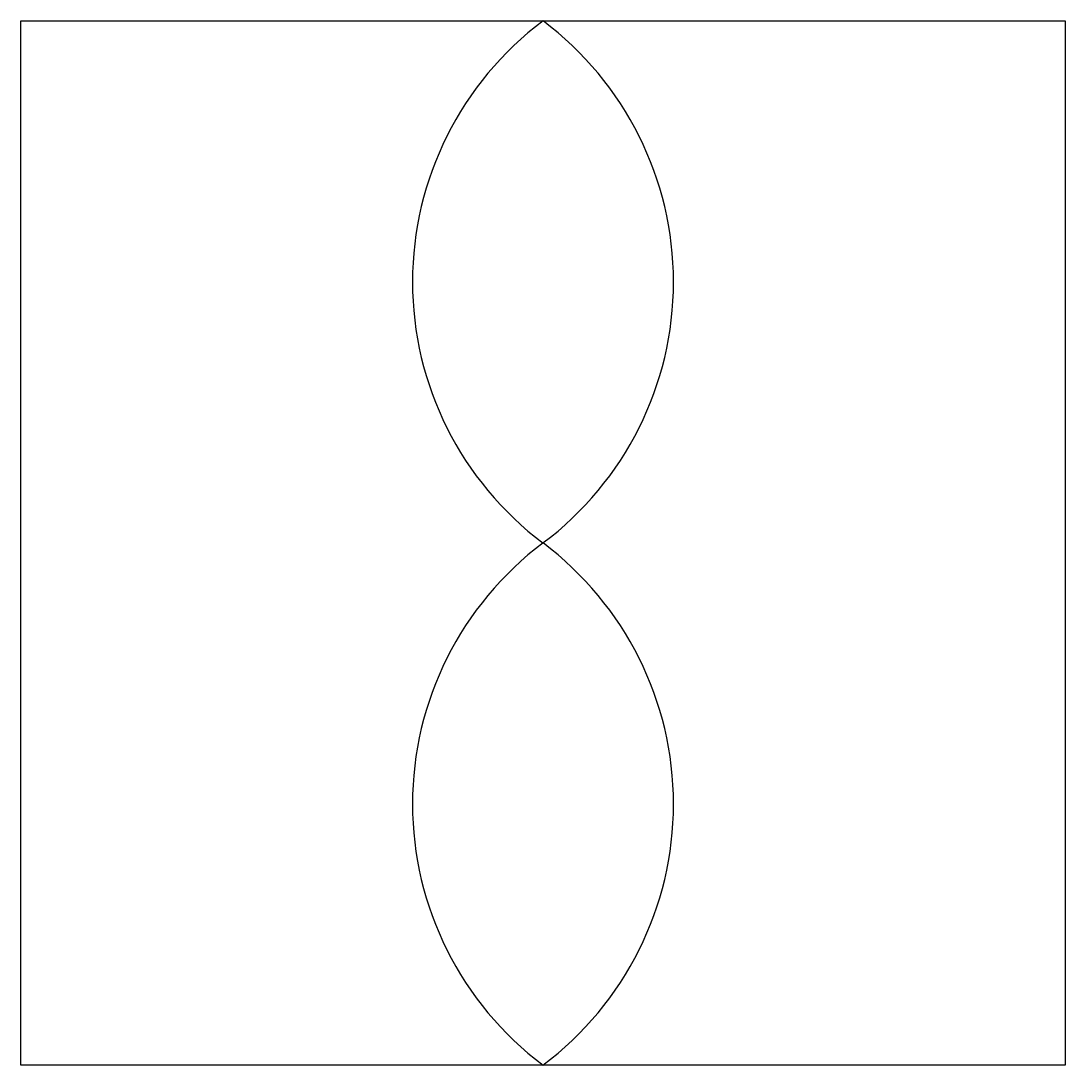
# Model space of a CAD drawing. Extents: x 0 to 0.25, y -0.125 to 0.125.
import ezdxf

# ---------------------------------------------------------------- set-up
doc = ezdxf.new("R2010")
doc.units = 0
doc.layers.get('0').update_dxf_attribs({"linetype": 'CONTINUOUS'})

msp = doc.modelspace()

# ---------------------------------------------------------------- linework, layer by layer
at = {"color": 0}
for p, q in [((0, -0.125), (0, 0.125)), ((0, 0.125), (0.25, 0.125)), ((0.25, 0.125), (0.25, -0.125)), ((0.25, -0.125), (0, -0.125))]:
    msp.add_line(p, q, dxfattribs=at)
for centre, radius, start, end in [((0.171875, 0.0625), 0.078125, 126.869897645844, 233.130102354156), ((0.078125, 0.0625), 0.078125, 306.869897645844, 53.13010235415597), ((0.171875, -0.0625), 0.078125, 126.869897645844, 233.130102354156), ((0.125, 0), 0, 73.73979529168807, 0), ((0.078125, -0.0625), 0.078125, 306.869897645844, 53.13010235415598)]:
    msp.add_arc(centre, radius, start, end, dxfattribs=at)

doc.saveas('drawing.dxf')
